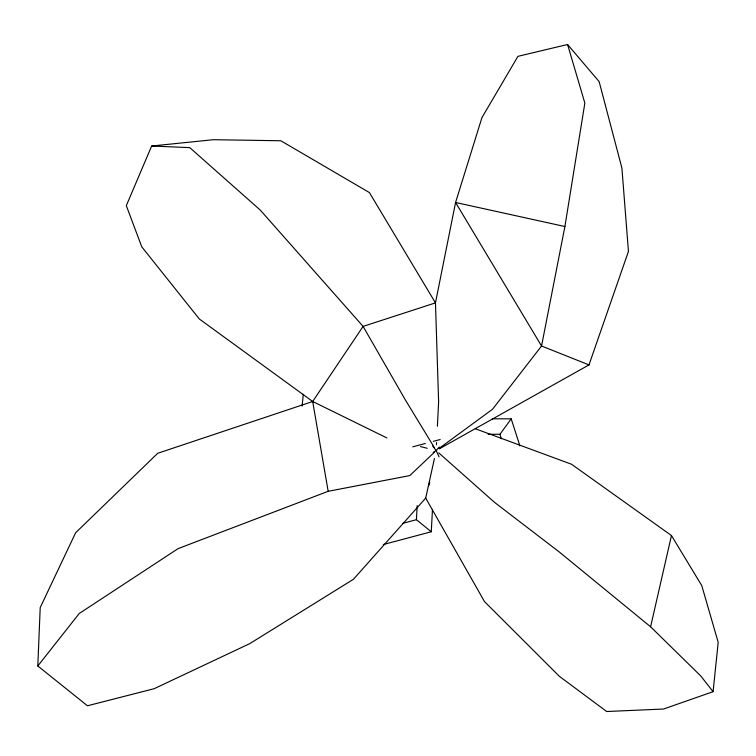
<?xml version="1.0" encoding="UTF-8"?>
<svg xmlns="http://www.w3.org/2000/svg" width="756" height="756" viewBox="0 0 756 756"><rect width="100%" height="100%" fill="white"/><g stroke="black" fill="none" stroke-linecap="round" stroke-linejoin="round"><path stroke-width="1.13" d="M434.435 458.495L425.704 498.091L353.421 579.304L249.763 643.63L154.177 688.697L87.469 705.783L37.8 665.97L40.219 607.559L75.628 532.763L157.702 453.288L312.682 401.493L363.097 326.403L435.465 302.882L455.575 202.476L481.941 117.615L517.936 56.341L567.576 44.491L599.149 81.639L621.904 168.03L628.453 251.408L588.99 364.902L439.274 448.856M436.467 444.783L436.581 442.458M437.393 426.233L438.622 401.88L435.465 302.882L369.41 192.582L280.816 140.758L213.353 139.709L151.654 146.021L126.318 205.632L141.759 246.825L199.319 318.985L312.682 401.493L386.902 437.941M383.33 544.528L431.27 531.77L416.424 519.703L417.189 505.566M431.27 531.77L432.479 509.355M302.107 406.057L303.307 394.311M425.704 498.091L484.502 601.606L559.336 676.289L606.671 711.509L663.579 709.024L713.088 691.674L718.2 642.335L701.766 585.579L671.46 535.541L571.602 464.279L475.344 428.756M438.99 448.506L492.515 409.261L541.551 346.012L564.902 226.526L584.851 103.071L567.576 44.491M713.088 691.674L700.755 675.949L650.604 626.79L671.46 535.541M428.69 485.702L429.795 482.337M488.111 434.265L499.914 434.303L511.207 418.862L519.882 445.851M37.8 665.97L79.267 613.475L178.076 548.639L328.17 491.305L409.809 475.581L434.473 452.192M439.293 447.023L436.174 450.576L433.179 452.409M412.804 446.815L425.344 443.479M433.33 441.353L440.172 439.529M402.74 523.35L416.424 519.703M492.307 418.805L511.207 418.862M151.654 146.021L189.794 147.647L260.3 210.111L363.097 326.403L405.178 399.631L434.35 447.58M564.902 226.526L455.575 202.476L541.551 346.012L588.99 364.902M420.497 446.56L427.216 448.28M650.604 626.79L558.977 551.738L494.641 502.457L438.792 452.901M432.668 446.04L436.174 450.576L439.066 456.841M499.914 434.303L501.36 438.792M312.682 401.493L328.17 491.305"/></g></svg>
